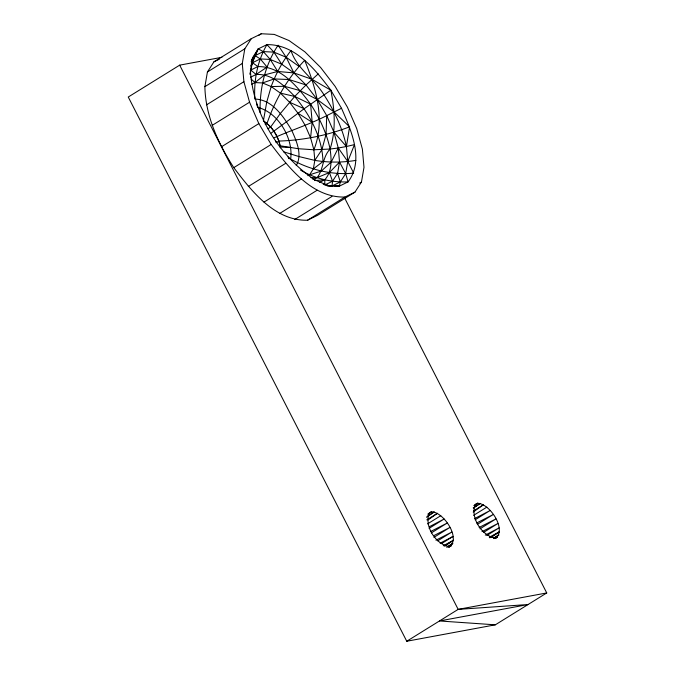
<?xml version="1.0" encoding="UTF-8"?>
<svg xmlns="http://www.w3.org/2000/svg" width="675" height="675" viewBox="0 0 675 675"><rect width="100%" height="100%" fill="white"/><g stroke="black" fill="none" stroke-linecap="round" stroke-linejoin="round"><path stroke-width="1.01" d="M313.36 179.491L317.098 177.66C323.975 169.02 321.958 157.663 330.092 149.032C336.251 129.921 334.657 109.612 330.843 90.205C315.284 69.576 295.312 44.196 266.929 44.634L258.23 48.887L252.585 57.679L251.539 61.543M260.111 112.514C259.478 88.965 264.954 64.969 278.092 45.208L286.132 57.215L293.912 72.908L306.028 84.957L317.225 99.529L326.734 115.627L333.923 132.157L338.285 147.994L339.533 162.059L337.576 173.391L332.556 181.212L332.066 185.963L327.248 185.718M335.188 186.047L339.348 186.157L348.047 181.904C364.627 160.102 351.051 130.199 341.516 108.278L326.734 115.627L326.05 134.376L321.933 149.631L314.812 160.388L313.343 168.936L309.547 174.842L307.876 175.66M250.104 74.528L252.585 57.679M355.885 160.397C342.309 162.65 328.387 162.633 314.812 160.388L313.875 149.774L310.584 137.827L312.188 122.318L310.593 104.161C297.759 87.142 281.298 66.218 257.884 66.58L250.712 70.09L250.147 73.887M251.682 84.206L255.023 82.569L262.524 82.957L271.181 86.552L284.496 86.282L300.232 90.678L317.225 99.529L334.125 112.016L349.582 126.832L346.435 146.517L347.768 161.502L345.684 173.576L340.327 181.921L339.348 186.157L326.725 185.642M204.888 86.653L207.419 71.98L213.924 61.838L251.319 38.661L261.36 33.75L274.244 34.408L289.094 40.584L304.906 51.857L320.6 67.458L335.104 86.332L347.423 107.182L356.729 128.596L362.382 149.107L363.994 167.324L361.462 181.997L354.957 192.139L317.562 215.317L307.522 220.227C274.978 221.062 251.573 191.135 233.778 167.645C218.219 143.362 205.445 115.982 204.888 86.653L242.283 63.475L244.814 48.794L251.319 38.661M290.655 159.005C293.591 138.451 278.117 112.134 257.512 107.35M319.402 182.419L324.785 179.786C332.336 171.366 331.56 159.469 330.092 149.032C326.641 132.924 319.528 117.931 310.593 104.161L294.713 96.441L280.395 93.116L271.181 86.552C275.889 73.634 282.589 61.459 290.967 50.558C296.983 68.901 314.272 78.832 323.992 94.863C334.268 110.708 342.461 127.972 346.435 146.517L354.485 144.61L347.768 161.502L353.692 173.121C331.138 175.39 308.34 169.366 288.866 158.051M448.807 547.248L451.491 545.602L449.347 546.649C435.772 544.506 423.714 525.774 429.376 512.857L431.519 511.81C443.669 511.844 461.767 538.979 448.824 547.248M495.762 538.152L497.542 537.055L495.399 538.102C481.823 535.967 469.766 517.227 475.436 504.309L477.579 503.263C489.712 503.491 506.731 528.972 495.771 538.152M280.311 147.842C279.096 137.084 272.464 126.807 263.377 120.96L266.76 101.976L271.181 86.552M341.516 108.278L330.843 90.205L312.052 79.329L293.912 72.908L281.703 64.201L273.915 52.135L266.929 44.634C257.42 61.02 253.758 80.224 254.812 99.031C272.506 99.52 283.812 116.885 291.887 130.663C296.452 141.143 302.628 154.617 296.249 165.51M263.377 120.96C272.008 126.368 277.957 135.844 280.125 145.766L298.325 148.719L313.875 149.774C325.595 120.589 316.187 88.071 304.67 60.328C287.55 78.258 274.978 100.119 266.988 123.533L265.216 124.63M250.914 66.369L258.23 48.887L263.309 51.595L270.236 59.434L277.712 71.466L293.912 72.908M251.277 63.087L255.049 55.628L263.309 51.595L273.915 52.135L286.132 57.215L299.143 66.487M251.201 61.315L258.23 48.887M251.302 61.467L255.049 55.628L260.288 58.928L267.098 67.053L256.12 74.486L250.518 77.22M250.864 65.323L252.534 62.716L260.288 58.928L270.236 59.434L281.703 64.201M318.271 73.853L306.028 84.957L294.713 96.441L280.327 113.552L270.574 127.102L267.916 128.748M310.913 177.677L317.098 177.66L329.434 172.547L339.533 162.059L345.684 173.576L348.047 181.904C331.526 182.554 314.769 178.597 300.535 170.1M313.343 168.936L322.988 161.494C322.245 137.177 309.884 114.826 294.713 96.441C284.496 85.801 272.033 73.575 256.12 74.486L250.712 70.09L252.534 62.716L257.884 66.58M330.843 90.205L304.163 108.734L271.232 133.059M428.001 520.003L437.434 513.27L426.802 519.86M473.2 512.072L483.494 504.723L473.74 510.773M426.516 517.286L434.27 511.945L427.174 516.341M473.437 508.148L480.322 503.407L473.234 507.803M444.757 546.142L453.414 540.304L443.247 545.805M490.809 537.595L499.475 531.765L489.307 537.258M447.593 546.843L452.874 543.434L446.673 547.282M493.653 538.296L498.935 534.895L493.611 538.194M221.898 57.316L179.677 65.146L128.258 97.023L406.755 641.25L495.323 624.822L546.742 592.945L344.596 197.927M258.685 35.404L261.36 33.75M207.419 71.98L244.814 48.794M206.499 104.87L243.894 81.692L242.283 63.475M212.153 125.381L249.547 102.203L243.894 81.692M221.459 146.796L258.854 123.609L249.547 102.203M274.05 137.827C291.398 130.157 309.732 124.31 326.734 115.627M233.778 167.645L271.173 144.467C288.968 167.948 312.373 197.876 344.917 197.049L354.957 192.139M276.176 142.72L278.834 141.075C303.016 140.307 327.004 135.523 349.582 126.832M248.282 186.519L285.677 163.333M263.976 202.12L301.371 178.943M279.788 213.393L317.183 190.215M294.637 219.569L332.032 196.391M359.682 183.102L361.462 181.997M307.522 220.227L344.917 197.049M427.511 523.918L440.809 515.675M429.089 528.339L444.158 518.999L429.308 526.745M431.291 532.921L447.255 523.024L430.625 531.52M433.924 537.367L449.879 527.479L434.042 535.511M473.572 515.371L486.869 507.127M437.678 540.835L451.862 532.043L435.94 540.186M475.141 519.801L490.219 510.46L474.432 518.687M441.543 543.561L453.068 536.423L440.142 543.173M477.352 524.374L493.307 514.485L476.677 522.982M444.547 545.797L453.414 540.304M479.984 528.82L495.939 518.932L479.166 527.445M483.739 532.297L497.922 523.496L481.992 531.647M486.717 535.57L499.129 527.875L485.283 535.115M489.721 537.806L499.475 531.765M406.755 641.25L458.173 609.373L546.742 592.945M213.924 61.838L219.4 59.164M325.662 184.579L332.556 181.212L329.434 172.547M327.004 185.532L332.066 185.963L340.327 181.921L337.576 173.391M262.524 82.957L274.193 78.933L289.01 79.523L306.028 84.957M309.547 174.842L321.334 171.053L331.248 162.051L338.285 147.994L346.435 146.517L333.923 132.157M277.712 71.466L264.516 74.908L255.023 82.569L251.134 79.076M314.626 180.554L324.785 179.786L324.802 185.001M313.875 149.774L330.092 149.032L338.285 147.994L347.768 161.502M290.976 147.521L280.53 147.04L280.125 145.766M323.198 184.207L328.185 185.591L339.348 186.157M495.323 624.822L439.476 620.966L528.044 604.538L458.173 609.373L179.677 65.146M325.839 185.136L332.066 185.963M314.812 160.388L299.025 156.566L283.601 151.807M312.584 178.926L328.185 185.591M280.395 93.116L289.533 102.212L304.163 108.734M289.533 102.212L297.979 113.206L312.188 122.318M315.309 180.242C279.096 155.95 253.015 114.252 250.391 70.394M297.979 113.206L305.159 125.356L310.584 137.827M258.854 123.609L271.173 144.467M288.006 156.946L289.035 158.709M275.434 140.586L276.269 142.442M256.694 103.958L257.124 106.017M431.519 511.81L428.043 514.097L431.519 511.81M477.579 503.263L474.103 505.55L477.579 503.263"/></g></svg>
